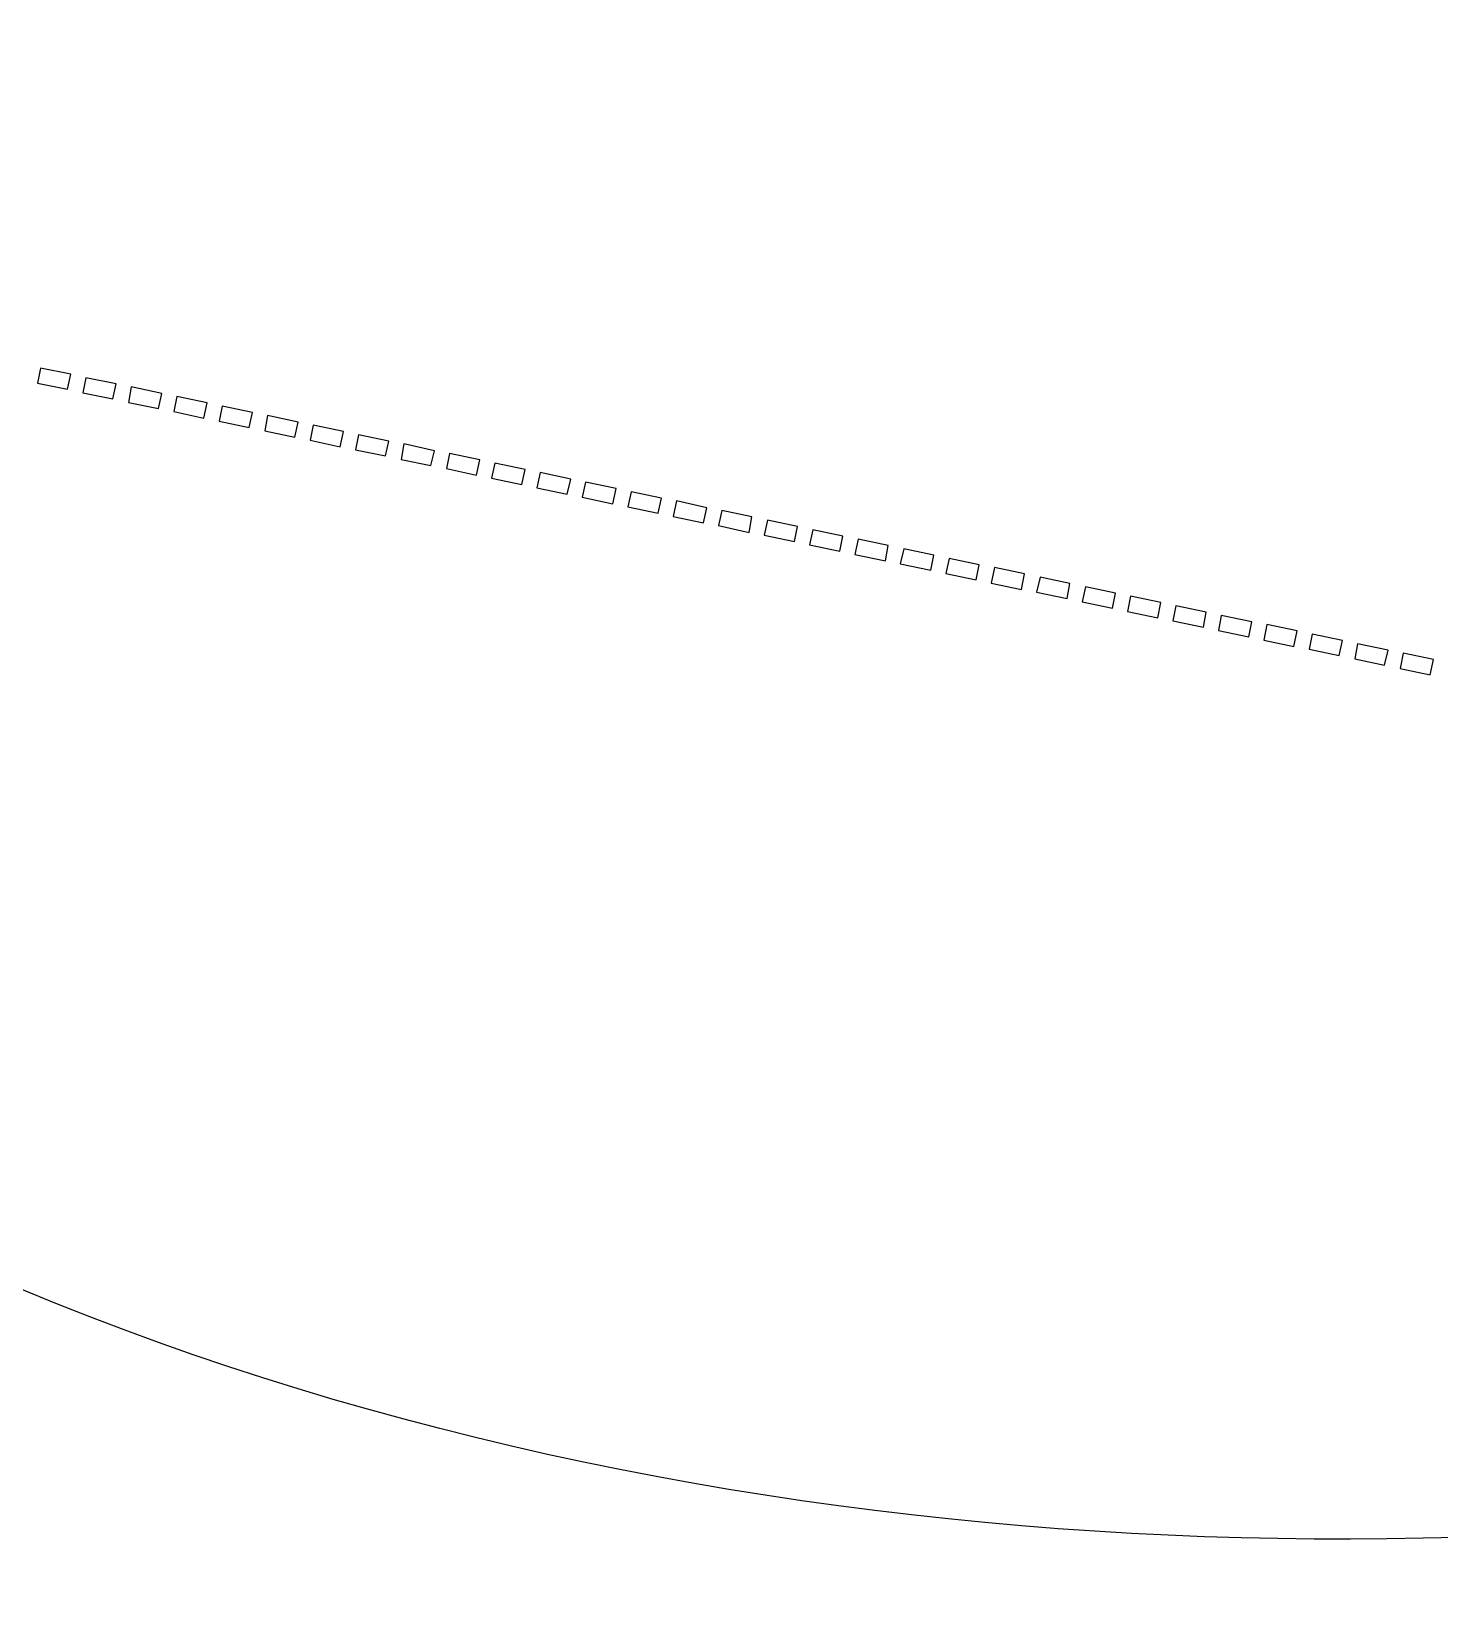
# Model space of a CAD drawing. Header units: centimetres. Extents: x -14.4 to 14.4, y -14.4 to 14.4.
# Drawn here: x 3.674 to 6.812, y -4.042 to -0.532 of the extents above; entities that cross this region are included whole.
import ezdxf
from ezdxf.lldxf.tags import DXFTag

# ---------------------------------------------------------------- set-up
doc = ezdxf.new("R2010")
doc.units = ezdxf.units.CM
doc.header["$MEASUREMENT"] = 0
doc.layers.add('Layer 1', color=7, linetype='Continuous')
tags = doc.linetypes.add('New Line1', pattern=[39354470.199999996, 4372718.9, -34981751.3]).pattern_tags.tags
tags[6:7] = [DXFTag(74, 4), DXFTag(75, 0), DXFTag(340, '0'), DXFTag(46, 1.0), DXFTag(50, 0.0), DXFTag(44, 0.0), DXFTag(45, 0.0)]
tags[4:5] = [DXFTag(74, 4), DXFTag(75, 0), DXFTag(340, '0'), DXFTag(46, 1.0), DXFTag(50, 0.0), DXFTag(44, 0.0), DXFTag(45, 0.0)]
tags = doc.linetypes.add('New Line296', pattern=[39354470.199999996, 4372718.9, -34981751.3]).pattern_tags.tags
tags[6:7] = [DXFTag(74, 4), DXFTag(75, 0), DXFTag(340, '0'), DXFTag(46, 1.0), DXFTag(50, 0.0), DXFTag(44, 0.0), DXFTag(45, 0.0)]
tags[4:5] = [DXFTag(74, 4), DXFTag(75, 0), DXFTag(340, '0'), DXFTag(46, 1.0), DXFTag(50, 0.0), DXFTag(44, 0.0), DXFTag(45, 0.0)]
tags = doc.linetypes.add('New Line298', pattern=[39354470.199999996, 4372718.9, -34981751.3]).pattern_tags.tags
tags[6:7] = [DXFTag(74, 4), DXFTag(75, 0), DXFTag(340, '0'), DXFTag(46, 1.0), DXFTag(50, 0.0), DXFTag(44, 0.0), DXFTag(45, 0.0)]
tags[4:5] = [DXFTag(74, 4), DXFTag(75, 0), DXFTag(340, '0'), DXFTag(46, 1.0), DXFTag(50, 0.0), DXFTag(44, 0.0), DXFTag(45, 0.0)]
tags = doc.linetypes.add('New Line300', pattern=[39354470.199999996, 4372718.9, -34981751.3]).pattern_tags.tags
tags[6:7] = [DXFTag(74, 4), DXFTag(75, 0), DXFTag(340, '0'), DXFTag(46, 1.0), DXFTag(50, 0.0), DXFTag(44, 0.0), DXFTag(45, 0.0)]
tags[4:5] = [DXFTag(74, 4), DXFTag(75, 0), DXFTag(340, '0'), DXFTag(46, 1.0), DXFTag(50, 0.0), DXFTag(44, 0.0), DXFTag(45, 0.0)]
tags = doc.linetypes.add('New Line302', pattern=[39354470.199999996, 4372718.9, -34981751.3]).pattern_tags.tags
tags[6:7] = [DXFTag(74, 4), DXFTag(75, 0), DXFTag(340, '0'), DXFTag(46, 1.0), DXFTag(50, 0.0), DXFTag(44, 0.0), DXFTag(45, 0.0)]
tags[4:5] = [DXFTag(74, 4), DXFTag(75, 0), DXFTag(340, '0'), DXFTag(46, 1.0), DXFTag(50, 0.0), DXFTag(44, 0.0), DXFTag(45, 0.0)]
tags = doc.linetypes.add('New Line304', pattern=[39354470.199999996, 4372718.9, -34981751.3]).pattern_tags.tags
tags[6:7] = [DXFTag(74, 4), DXFTag(75, 0), DXFTag(340, '0'), DXFTag(46, 1.0), DXFTag(50, 0.0), DXFTag(44, 0.0), DXFTag(45, 0.0)]
tags[4:5] = [DXFTag(74, 4), DXFTag(75, 0), DXFTag(340, '0'), DXFTag(46, 1.0), DXFTag(50, 0.0), DXFTag(44, 0.0), DXFTag(45, 0.0)]
tags = doc.linetypes.add('New Line306', pattern=[39354470.199999996, 4372718.9, -34981751.3]).pattern_tags.tags
tags[6:7] = [DXFTag(74, 4), DXFTag(75, 0), DXFTag(340, '0'), DXFTag(46, 1.0), DXFTag(50, 0.0), DXFTag(44, 0.0), DXFTag(45, 0.0)]
tags[4:5] = [DXFTag(74, 4), DXFTag(75, 0), DXFTag(340, '0'), DXFTag(46, 1.0), DXFTag(50, 0.0), DXFTag(44, 0.0), DXFTag(45, 0.0)]
tags = doc.linetypes.add('New Line308', pattern=[39354470.199999996, 4372718.9, -34981751.3]).pattern_tags.tags
tags[6:7] = [DXFTag(74, 4), DXFTag(75, 0), DXFTag(340, '0'), DXFTag(46, 1.0), DXFTag(50, 0.0), DXFTag(44, 0.0), DXFTag(45, 0.0)]
tags[4:5] = [DXFTag(74, 4), DXFTag(75, 0), DXFTag(340, '0'), DXFTag(46, 1.0), DXFTag(50, 0.0), DXFTag(44, 0.0), DXFTag(45, 0.0)]
tags = doc.linetypes.add('New Line310', pattern=[39354470.199999996, 4372718.9, -34981751.3]).pattern_tags.tags
tags[6:7] = [DXFTag(74, 4), DXFTag(75, 0), DXFTag(340, '0'), DXFTag(46, 1.0), DXFTag(50, 0.0), DXFTag(44, 0.0), DXFTag(45, 0.0)]
tags[4:5] = [DXFTag(74, 4), DXFTag(75, 0), DXFTag(340, '0'), DXFTag(46, 1.0), DXFTag(50, 0.0), DXFTag(44, 0.0), DXFTag(45, 0.0)]
tags = doc.linetypes.add('New Line312', pattern=[39354470.199999996, 4372718.9, -34981751.3]).pattern_tags.tags
tags[6:7] = [DXFTag(74, 4), DXFTag(75, 0), DXFTag(340, '0'), DXFTag(46, 1.0), DXFTag(50, 0.0), DXFTag(44, 0.0), DXFTag(45, 0.0)]
tags[4:5] = [DXFTag(74, 4), DXFTag(75, 0), DXFTag(340, '0'), DXFTag(46, 1.0), DXFTag(50, 0.0), DXFTag(44, 0.0), DXFTag(45, 0.0)]
tags = doc.linetypes.add('New Line314', pattern=[39354470.199999996, 4372718.9, -34981751.3]).pattern_tags.tags
tags[6:7] = [DXFTag(74, 4), DXFTag(75, 0), DXFTag(340, '0'), DXFTag(46, 1.0), DXFTag(50, 0.0), DXFTag(44, 0.0), DXFTag(45, 0.0)]
tags[4:5] = [DXFTag(74, 4), DXFTag(75, 0), DXFTag(340, '0'), DXFTag(46, 1.0), DXFTag(50, 0.0), DXFTag(44, 0.0), DXFTag(45, 0.0)]
tags = doc.linetypes.add('New Line316', pattern=[39354470.199999996, 4372718.9, -34981751.3]).pattern_tags.tags
tags[6:7] = [DXFTag(74, 4), DXFTag(75, 0), DXFTag(340, '0'), DXFTag(46, 1.0), DXFTag(50, 0.0), DXFTag(44, 0.0), DXFTag(45, 0.0)]
tags[4:5] = [DXFTag(74, 4), DXFTag(75, 0), DXFTag(340, '0'), DXFTag(46, 1.0), DXFTag(50, 0.0), DXFTag(44, 0.0), DXFTag(45, 0.0)]
tags = doc.linetypes.add('New Line318', pattern=[39354470.199999996, 4372718.9, -34981751.3]).pattern_tags.tags
tags[6:7] = [DXFTag(74, 4), DXFTag(75, 0), DXFTag(340, '0'), DXFTag(46, 1.0), DXFTag(50, 0.0), DXFTag(44, 0.0), DXFTag(45, 0.0)]
tags[4:5] = [DXFTag(74, 4), DXFTag(75, 0), DXFTag(340, '0'), DXFTag(46, 1.0), DXFTag(50, 0.0), DXFTag(44, 0.0), DXFTag(45, 0.0)]
tags = doc.linetypes.add('New Line320', pattern=[39354470.199999996, 4372718.9, -34981751.3]).pattern_tags.tags
tags[6:7] = [DXFTag(74, 4), DXFTag(75, 0), DXFTag(340, '0'), DXFTag(46, 1.0), DXFTag(50, 0.0), DXFTag(44, 0.0), DXFTag(45, 0.0)]
tags[4:5] = [DXFTag(74, 4), DXFTag(75, 0), DXFTag(340, '0'), DXFTag(46, 1.0), DXFTag(50, 0.0), DXFTag(44, 0.0), DXFTag(45, 0.0)]
tags = doc.linetypes.add('New Line322', pattern=[39354470.199999996, 4372718.9, -34981751.3]).pattern_tags.tags
tags[6:7] = [DXFTag(74, 4), DXFTag(75, 0), DXFTag(340, '0'), DXFTag(46, 1.0), DXFTag(50, 0.0), DXFTag(44, 0.0), DXFTag(45, 0.0)]
tags[4:5] = [DXFTag(74, 4), DXFTag(75, 0), DXFTag(340, '0'), DXFTag(46, 1.0), DXFTag(50, 0.0), DXFTag(44, 0.0), DXFTag(45, 0.0)]
tags = doc.linetypes.add('New Line324', pattern=[39354470.199999996, 4372718.9, -34981751.3]).pattern_tags.tags
tags[6:7] = [DXFTag(74, 4), DXFTag(75, 0), DXFTag(340, '0'), DXFTag(46, 1.0), DXFTag(50, 0.0), DXFTag(44, 0.0), DXFTag(45, 0.0)]
tags[4:5] = [DXFTag(74, 4), DXFTag(75, 0), DXFTag(340, '0'), DXFTag(46, 1.0), DXFTag(50, 0.0), DXFTag(44, 0.0), DXFTag(45, 0.0)]
tags = doc.linetypes.add('New Line326', pattern=[39354470.199999996, 4372718.9, -34981751.3]).pattern_tags.tags
tags[6:7] = [DXFTag(74, 4), DXFTag(75, 0), DXFTag(340, '0'), DXFTag(46, 1.0), DXFTag(50, 0.0), DXFTag(44, 0.0), DXFTag(45, 0.0)]
tags[4:5] = [DXFTag(74, 4), DXFTag(75, 0), DXFTag(340, '0'), DXFTag(46, 1.0), DXFTag(50, 0.0), DXFTag(44, 0.0), DXFTag(45, 0.0)]
tags = doc.linetypes.add('New Line328', pattern=[39354470.199999996, 4372718.9, -34981751.3]).pattern_tags.tags
tags[6:7] = [DXFTag(74, 4), DXFTag(75, 0), DXFTag(340, '0'), DXFTag(46, 1.0), DXFTag(50, 0.0), DXFTag(44, 0.0), DXFTag(45, 0.0)]
tags[4:5] = [DXFTag(74, 4), DXFTag(75, 0), DXFTag(340, '0'), DXFTag(46, 1.0), DXFTag(50, 0.0), DXFTag(44, 0.0), DXFTag(45, 0.0)]
tags = doc.linetypes.add('New Line330', pattern=[39354470.199999996, 4372718.9, -34981751.3]).pattern_tags.tags
tags[6:7] = [DXFTag(74, 4), DXFTag(75, 0), DXFTag(340, '0'), DXFTag(46, 1.0), DXFTag(50, 0.0), DXFTag(44, 0.0), DXFTag(45, 0.0)]
tags[4:5] = [DXFTag(74, 4), DXFTag(75, 0), DXFTag(340, '0'), DXFTag(46, 1.0), DXFTag(50, 0.0), DXFTag(44, 0.0), DXFTag(45, 0.0)]
tags = doc.linetypes.add('New Line332', pattern=[39354470.199999996, 4372718.9, -34981751.3]).pattern_tags.tags
tags[6:7] = [DXFTag(74, 4), DXFTag(75, 0), DXFTag(340, '0'), DXFTag(46, 1.0), DXFTag(50, 0.0), DXFTag(44, 0.0), DXFTag(45, 0.0)]
tags[4:5] = [DXFTag(74, 4), DXFTag(75, 0), DXFTag(340, '0'), DXFTag(46, 1.0), DXFTag(50, 0.0), DXFTag(44, 0.0), DXFTag(45, 0.0)]
tags = doc.linetypes.add('New Line334', pattern=[39354470.199999996, 4372718.9, -34981751.3]).pattern_tags.tags
tags[6:7] = [DXFTag(74, 4), DXFTag(75, 0), DXFTag(340, '0'), DXFTag(46, 1.0), DXFTag(50, 0.0), DXFTag(44, 0.0), DXFTag(45, 0.0)]
tags[4:5] = [DXFTag(74, 4), DXFTag(75, 0), DXFTag(340, '0'), DXFTag(46, 1.0), DXFTag(50, 0.0), DXFTag(44, 0.0), DXFTag(45, 0.0)]
tags = doc.linetypes.add('New Line336', pattern=[39354470.199999996, 4372718.9, -34981751.3]).pattern_tags.tags
tags[6:7] = [DXFTag(74, 4), DXFTag(75, 0), DXFTag(340, '0'), DXFTag(46, 1.0), DXFTag(50, 0.0), DXFTag(44, 0.0), DXFTag(45, 0.0)]
tags[4:5] = [DXFTag(74, 4), DXFTag(75, 0), DXFTag(340, '0'), DXFTag(46, 1.0), DXFTag(50, 0.0), DXFTag(44, 0.0), DXFTag(45, 0.0)]
tags = doc.linetypes.add('New Line338', pattern=[39354470.199999996, 4372718.9, -34981751.3]).pattern_tags.tags
tags[6:7] = [DXFTag(74, 4), DXFTag(75, 0), DXFTag(340, '0'), DXFTag(46, 1.0), DXFTag(50, 0.0), DXFTag(44, 0.0), DXFTag(45, 0.0)]
tags[4:5] = [DXFTag(74, 4), DXFTag(75, 0), DXFTag(340, '0'), DXFTag(46, 1.0), DXFTag(50, 0.0), DXFTag(44, 0.0), DXFTag(45, 0.0)]
tags = doc.linetypes.add('New Line340', pattern=[39354470.199999996, 4372718.9, -34981751.3]).pattern_tags.tags
tags[6:7] = [DXFTag(74, 4), DXFTag(75, 0), DXFTag(340, '0'), DXFTag(46, 1.0), DXFTag(50, 0.0), DXFTag(44, 0.0), DXFTag(45, 0.0)]
tags[4:5] = [DXFTag(74, 4), DXFTag(75, 0), DXFTag(340, '0'), DXFTag(46, 1.0), DXFTag(50, 0.0), DXFTag(44, 0.0), DXFTag(45, 0.0)]
tags = doc.linetypes.add('New Line342', pattern=[39354470.199999996, 4372718.9, -34981751.3]).pattern_tags.tags
tags[6:7] = [DXFTag(74, 4), DXFTag(75, 0), DXFTag(340, '0'), DXFTag(46, 1.0), DXFTag(50, 0.0), DXFTag(44, 0.0), DXFTag(45, 0.0)]
tags[4:5] = [DXFTag(74, 4), DXFTag(75, 0), DXFTag(340, '0'), DXFTag(46, 1.0), DXFTag(50, 0.0), DXFTag(44, 0.0), DXFTag(45, 0.0)]
tags = doc.linetypes.add('New Line344', pattern=[39354470.199999996, 4372718.9, -34981751.3]).pattern_tags.tags
tags[6:7] = [DXFTag(74, 4), DXFTag(75, 0), DXFTag(340, '0'), DXFTag(46, 1.0), DXFTag(50, 0.0), DXFTag(44, 0.0), DXFTag(45, 0.0)]
tags[4:5] = [DXFTag(74, 4), DXFTag(75, 0), DXFTag(340, '0'), DXFTag(46, 1.0), DXFTag(50, 0.0), DXFTag(44, 0.0), DXFTag(45, 0.0)]
tags = doc.linetypes.add('New Line346', pattern=[39354470.199999996, 4372718.9, -34981751.3]).pattern_tags.tags
tags[6:7] = [DXFTag(74, 4), DXFTag(75, 0), DXFTag(340, '0'), DXFTag(46, 1.0), DXFTag(50, 0.0), DXFTag(44, 0.0), DXFTag(45, 0.0)]
tags[4:5] = [DXFTag(74, 4), DXFTag(75, 0), DXFTag(340, '0'), DXFTag(46, 1.0), DXFTag(50, 0.0), DXFTag(44, 0.0), DXFTag(45, 0.0)]
tags = doc.linetypes.add('New Line348', pattern=[39354470.199999996, 4372718.9, -34981751.3]).pattern_tags.tags
tags[6:7] = [DXFTag(74, 4), DXFTag(75, 0), DXFTag(340, '0'), DXFTag(46, 1.0), DXFTag(50, 0.0), DXFTag(44, 0.0), DXFTag(45, 0.0)]
tags[4:5] = [DXFTag(74, 4), DXFTag(75, 0), DXFTag(340, '0'), DXFTag(46, 1.0), DXFTag(50, 0.0), DXFTag(44, 0.0), DXFTag(45, 0.0)]
tags = doc.linetypes.add('New Line350', pattern=[39354470.199999996, 4372718.9, -34981751.3]).pattern_tags.tags
tags[6:7] = [DXFTag(74, 4), DXFTag(75, 0), DXFTag(340, '0'), DXFTag(46, 1.0), DXFTag(50, 0.0), DXFTag(44, 0.0), DXFTag(45, 0.0)]
tags[4:5] = [DXFTag(74, 4), DXFTag(75, 0), DXFTag(340, '0'), DXFTag(46, 1.0), DXFTag(50, 0.0), DXFTag(44, 0.0), DXFTag(45, 0.0)]
tags = doc.linetypes.add('New Line352', pattern=[39354470.199999996, 4372718.9, -34981751.3]).pattern_tags.tags
tags[6:7] = [DXFTag(74, 4), DXFTag(75, 0), DXFTag(340, '0'), DXFTag(46, 1.0), DXFTag(50, 0.0), DXFTag(44, 0.0), DXFTag(45, 0.0)]
tags[4:5] = [DXFTag(74, 4), DXFTag(75, 0), DXFTag(340, '0'), DXFTag(46, 1.0), DXFTag(50, 0.0), DXFTag(44, 0.0), DXFTag(45, 0.0)]
tags = doc.linetypes.add('New Line354', pattern=[39354470.199999996, 4372718.9, -34981751.3]).pattern_tags.tags
tags[6:7] = [DXFTag(74, 4), DXFTag(75, 0), DXFTag(340, '0'), DXFTag(46, 1.0), DXFTag(50, 0.0), DXFTag(44, 0.0), DXFTag(45, 0.0)]
tags[4:5] = [DXFTag(74, 4), DXFTag(75, 0), DXFTag(340, '0'), DXFTag(46, 1.0), DXFTag(50, 0.0), DXFTag(44, 0.0), DXFTag(45, 0.0)]
tags = doc.linetypes.add('New Line356', pattern=[39354470.199999996, 4372718.9, -34981751.3]).pattern_tags.tags
tags[6:7] = [DXFTag(74, 4), DXFTag(75, 0), DXFTag(340, '0'), DXFTag(46, 1.0), DXFTag(50, 0.0), DXFTag(44, 0.0), DXFTag(45, 0.0)]
tags[4:5] = [DXFTag(74, 4), DXFTag(75, 0), DXFTag(340, '0'), DXFTag(46, 1.0), DXFTag(50, 0.0), DXFTag(44, 0.0), DXFTag(45, 0.0)]

msp = doc.modelspace()

# ---------------------------------------------------------------- linework, layer by layer
at = {"layer": 'Layer 1', "color": 16, "linetype": 'New Line1', "lineweight": 25}
msp.add_open_spline([(0.12846, 13.36284), (-0.33776, 13.36284), (-0.71601, 12.92147), (-0.71601, 11.89579), (-0.71601, 11.89579), (-0.82514, 12.47589), (-1.08516, 12.88459), (-1.38813, 12.88459), (-1.38813, 12.88459), (-1.78939, 12.88459), (-2.58808, 12.45567), (-2.11519, 11.28505), (-2.11519, 11.28505), (-3.63478, 9.46595), (-4.28084, 4.82834), (-2.11412, 2.37828), (-2.11412, 2.37828), (-4.57524, 4.49917), (-9.16838, 3.85118), (-10.97673, 2.34058), (-10.97673, 2.34058), (-12.14735, 2.81347), (-12.57626, 2.01478), (-12.57626, 1.61352), (-12.57626, 1.61352), (-12.57626, 1.31055), (-12.16756, 1.05052), (-11.58746, 0.94139), (-11.58746, 0.94139), (-12.61315, 0.94139), (-13.05451, 0.56315), (-13.05451, 0.09693), (-13.05451, 0.09693), (-13.05451, -0.33846), (-12.71917, -0.6966), (-11.7878, -0.74216), (-11.7878, -0.74216), (-12.22709, -0.87177), (-12.5181, -1.09727), (-12.5181, -1.35289), (-12.5181, -1.35289), (-12.5181, -1.75415), (-12.33591, -2.69676), (-10.91856, -2.07995), (-10.91856, -2.07995), (-9.66314, -3.79138), (-5.02522, -4.40025), (-2.37909, -2.35246), (-2.37909, -2.35246), (-4.52343, -4.80799), (-3.87706, -9.42383), (-2.36186, -11.23769), (-2.36186, -11.23769), (-2.83475, -12.40831), (-2.03606, -12.83723), (-1.6348, -12.83723), (-1.6348, -12.83723), (-1.33182, -12.83723), (-1.0718, -12.42853), (-0.96267, -11.84843), (-0.96267, -11.84843), (-0.96267, -12.87411), (-0.58442, -13.31547), (-0.1182, -13.31547), (-0.1182, -13.31547), (0.31719, -13.31547), (0.67533, -12.98013), (0.72088, -12.04877), (0.72088, -12.04877), (0.8505, -12.48806), (1.07599, -12.77906), (1.33162, -12.77906), (1.33162, -12.77906), (1.73288, -12.77906), (2.67549, -12.59687), (2.05868, -11.17953), (2.05868, -11.17953), (3.82119, -9.88663), (4.4142, -5.00618), (2.14054, -2.40847), (2.14054, -2.40847), (4.73811, -4.6827), (9.61968, -4.08925), (10.91267, -2.32661), (10.91267, -2.32661), (12.33002, -2.94343), (12.5122, -2.00081), (12.51221, -1.59955), (12.51221, -1.59955), (12.51221, -1.34393), (12.2212, -1.11843), (11.78191, -0.98882), (11.78191, -0.98882), (12.71327, -0.94326), (13.04862, -0.58512), (13.04862, -0.14974), (13.04862, -0.14974), (13.04862, 0.31648), (12.60725, 0.69473), (11.58157, 0.69473), (11.58157, 0.69473), (12.16167, 0.80386), (12.57037, 1.06388), (12.57037, 1.36686), (12.57037, 1.36686), (12.57037, 1.76812), (12.14146, 2.56681), (10.97083, 2.09392), (10.97083, 2.09392), (9.1482, 3.61646), (4.49635, 4.26289), (2.05006, 2.081), (2.05006, 2.081), (2.04519, 2.08513), (2.03987, 2.08874), (2.03498, 2.09284), (2.03498, 2.09284), (4.71719, 4.569), (4.15384, 9.87092), (2.30534, 11.22689), (2.30534, 11.22689), (2.92215, 12.64423), (1.97954, 12.82642), (1.57828, 12.82643), (1.57828, 12.82643), (1.32266, 12.82643), (1.09716, 12.53542), (0.96755, 12.09613), (0.96755, 12.09613), (0.92199, 13.02749), (0.56385, 13.36284), (0.12846, 13.36284)], degree=3, knots=[0, 0, 0, 0, 0.0294118, 0.0294118, 0.0294118, 0.0294118, 0.0588235, 0.0588235, 0.0588235, 0.0588235, 0.0882353, 0.0882353, 0.0882353, 0.0882353, 0.1176471, 0.1176471, 0.1176471, 0.1176471, 0.1470588, 0.1470588, 0.1470588, 0.1470588, 0.1764706, 0.1764706, 0.1764706, 0.1764706, 0.2058824, 0.2058824, 0.2058824, 0.2058824, 0.2352941, 0.2352941, 0.2352941, 0.2352941, 0.2647059, 0.2647059, 0.2647059, 0.2647059, 0.2941176, 0.2941176, 0.2941176, 0.2941176, 0.3235294, 0.3235294, 0.3235294, 0.3235294, 0.3529412, 0.3529412, 0.3529412, 0.3529412, 0.3823529, 0.3823529, 0.3823529, 0.3823529, 0.4117647, 0.4117647, 0.4117647, 0.4117647, 0.4411765, 0.4411765, 0.4411765, 0.4411765, 0.4705882, 0.4705882, 0.4705882, 0.4705882, 0.5, 0.5, 0.5, 0.5, 0.5294118, 0.5294118, 0.5294118, 0.5294118, 0.5588235, 0.5588235, 0.5588235, 0.5588235, 0.5882353, 0.5882353, 0.5882353, 0.5882353, 0.6176471, 0.6176471, 0.6176471, 0.6176471, 0.6470588, 0.6470588, 0.6470588, 0.6470588, 0.6764706, 0.6764706, 0.6764706, 0.6764706, 0.7058824, 0.7058824, 0.7058824, 0.7058824, 0.7352941, 0.7352941, 0.7352941, 0.7352941, 0.7647059, 0.7647059, 0.7647059, 0.7647059, 0.7941176, 0.7941176, 0.7941176, 0.7941176, 0.8235294, 0.8235294, 0.8235294, 0.8235294, 0.8529412, 0.8529412, 0.8529412, 0.8529412, 0.8823529, 0.8823529, 0.8823529, 0.8823529, 0.9117647, 0.9117647, 0.9117647, 0.9117647, 0.9411765, 0.9411765, 0.9411765, 0.9411765, 1, 1, 1, 1], dxfattribs=at)
at = {"layer": 'Layer 1', "color": 16, "linetype": 'New Line296', "lineweight": 25}
msp.add_open_spline([(3.69376, -1.2818), (3.69376, -1.2818), (3.76162, -1.2958), (3.76162, -1.2958), (3.76162, -1.2958), (3.76162, -1.2958), (3.75408, -1.32919), (3.75408, -1.32919), (3.75408, -1.32919), (3.75408, -1.32919), (3.68729, -1.31519), (3.68729, -1.31519), (3.68729, -1.31519), (3.68729, -1.31519), (3.69376, -1.2818), (3.69376, -1.2818)], degree=3, knots=[0, 0, 0, 0, 0.2, 0.2, 0.2, 0.2, 0.4, 0.4, 0.4, 0.4, 0.6, 0.6, 0.6, 0.6, 1, 1, 1, 1], dxfattribs=at)
at = {"layer": 'Layer 1', "color": 16, "linetype": 'New Line298', "lineweight": 25}
msp.add_open_spline([(3.79501, -1.30334), (3.79501, -1.30334), (3.86287, -1.31734), (3.86287, -1.31734), (3.86287, -1.31734), (3.86287, -1.31734), (3.85533, -1.35073), (3.85533, -1.35073), (3.85533, -1.35073), (3.85533, -1.35073), (3.78854, -1.33673), (3.78854, -1.33673), (3.78854, -1.33673), (3.78854, -1.33673), (3.79501, -1.30334), (3.79501, -1.30334)], degree=3, knots=[0, 0, 0, 0, 0.2, 0.2, 0.2, 0.2, 0.4, 0.4, 0.4, 0.4, 0.6, 0.6, 0.6, 0.6, 1, 1, 1, 1], dxfattribs=at)
at = {"layer": 'Layer 1', "color": 16, "linetype": 'New Line300', "lineweight": 25}
msp.add_open_spline([(3.89626, -1.32381), (3.89626, -1.32381), (3.96412, -1.33889), (3.96412, -1.33889), (3.96412, -1.33889), (3.96412, -1.33889), (3.95658, -1.37228), (3.95658, -1.37228), (3.95658, -1.37228), (3.95658, -1.37228), (3.88979, -1.35827), (3.88979, -1.35827), (3.88979, -1.35827), (3.88979, -1.35827), (3.89626, -1.32381), (3.89626, -1.32381)], degree=3, knots=[0, 0, 0, 0, 0.2, 0.2, 0.2, 0.2, 0.4, 0.4, 0.4, 0.4, 0.6, 0.6, 0.6, 0.6, 1, 1, 1, 1], dxfattribs=at)
at = {"layer": 'Layer 1', "color": 16, "linetype": 'New Line302', "lineweight": 25}
msp.add_open_spline([(3.99751, -1.34535), (3.99751, -1.34535), (4.06537, -1.35935), (4.06537, -1.35935), (4.06537, -1.35935), (4.06537, -1.35935), (4.05783, -1.39382), (4.05783, -1.39382), (4.05783, -1.39382), (4.05783, -1.39382), (3.99104, -1.37874), (3.99104, -1.37874), (3.99104, -1.37874), (3.99104, -1.37874), (3.99751, -1.34535), (3.99751, -1.34535)], degree=3, knots=[0, 0, 0, 0, 0.2, 0.2, 0.2, 0.2, 0.4, 0.4, 0.4, 0.4, 0.6, 0.6, 0.6, 0.6, 1, 1, 1, 1], dxfattribs=at)
at = {"layer": 'Layer 1', "color": 16, "linetype": 'New Line304', "lineweight": 25}
msp.add_open_spline([(4.09876, -1.36689), (4.09876, -1.36689), (4.16662, -1.38089), (4.16662, -1.38089), (4.16662, -1.38089), (4.16662, -1.38089), (4.15908, -1.41429), (4.15908, -1.41429), (4.15908, -1.41429), (4.15908, -1.41429), (4.09229, -1.40028), (4.09229, -1.40028), (4.09229, -1.40028), (4.09229, -1.40028), (4.09876, -1.36689), (4.09876, -1.36689)], degree=3, knots=[0, 0, 0, 0, 0.2, 0.2, 0.2, 0.2, 0.4, 0.4, 0.4, 0.4, 0.6, 0.6, 0.6, 0.6, 1, 1, 1, 1], dxfattribs=at)
at = {"layer": 'Layer 1', "color": 16, "linetype": 'New Line306', "lineweight": 25}
msp.add_open_spline([(4.20001, -1.38736), (4.20001, -1.38736), (4.26787, -1.40244), (4.26787, -1.40244), (4.26787, -1.40244), (4.26787, -1.40244), (4.26033, -1.43583), (4.26033, -1.43583), (4.26033, -1.43583), (4.26033, -1.43583), (4.19354, -1.42183), (4.19354, -1.42183), (4.19354, -1.42183), (4.19354, -1.42183), (4.20001, -1.38736), (4.20001, -1.38736)], degree=3, knots=[0, 0, 0, 0, 0.2, 0.2, 0.2, 0.2, 0.4, 0.4, 0.4, 0.4, 0.6, 0.6, 0.6, 0.6, 1, 1, 1, 1], dxfattribs=at)
at = {"layer": 'Layer 1', "color": 16, "linetype": 'New Line308', "lineweight": 25}
msp.add_open_spline([(4.30126, -1.4089), (4.30126, -1.4089), (4.36912, -1.4229), (4.36912, -1.4229), (4.36912, -1.4229), (4.36912, -1.4229), (4.36158, -1.45737), (4.36158, -1.45737), (4.36158, -1.45737), (4.36158, -1.45737), (4.29479, -1.44229), (4.29479, -1.44229), (4.29479, -1.44229), (4.29479, -1.44229), (4.30126, -1.4089), (4.30126, -1.4089)], degree=3, knots=[0, 0, 0, 0, 0.2, 0.2, 0.2, 0.2, 0.4, 0.4, 0.4, 0.4, 0.6, 0.6, 0.6, 0.6, 1, 1, 1, 1], dxfattribs=at)
at = {"layer": 'Layer 1', "color": 16, "linetype": 'New Line310', "lineweight": 25}
msp.add_open_spline([(4.40251, -1.43044), (4.40251, -1.43044), (4.47037, -1.44444), (4.47037, -1.44444), (4.47037, -1.44444), (4.47037, -1.44444), (4.46283, -1.47784), (4.46283, -1.47784), (4.46283, -1.47784), (4.46283, -1.47784), (4.39604, -1.46383), (4.39604, -1.46383), (4.39604, -1.46383), (4.39604, -1.46383), (4.40251, -1.43044), (4.40251, -1.43044)], degree=3, knots=[0, 0, 0, 0, 0.2, 0.2, 0.2, 0.2, 0.4, 0.4, 0.4, 0.4, 0.6, 0.6, 0.6, 0.6, 1, 1, 1, 1], dxfattribs=at)
at = {"layer": 'Layer 1', "color": 16, "linetype": 'New Line312', "lineweight": 25}
msp.add_open_spline([(4.50376, -1.45091), (4.50376, -1.45091), (4.57162, -1.46599), (4.57162, -1.46599), (4.57162, -1.46599), (4.57162, -1.46599), (4.56408, -1.49938), (4.56408, -1.49938), (4.56408, -1.49938), (4.56408, -1.49938), (4.49729, -1.48538), (4.49729, -1.48538), (4.49729, -1.48538), (4.49729, -1.48538), (4.50376, -1.45091), (4.50376, -1.45091)], degree=3, knots=[0, 0, 0, 0, 0.2, 0.2, 0.2, 0.2, 0.4, 0.4, 0.4, 0.4, 0.6, 0.6, 0.6, 0.6, 1, 1, 1, 1], dxfattribs=at)
at = {"layer": 'Layer 1', "color": 16, "linetype": 'New Line314', "lineweight": 25}
msp.add_open_spline([(4.60501, -1.47245), (4.60501, -1.47245), (4.67287, -1.48645), (4.67287, -1.48645), (4.67287, -1.48645), (4.67287, -1.48645), (4.66533, -1.52092), (4.66533, -1.52092), (4.66533, -1.52092), (4.66533, -1.52092), (4.59854, -1.50584), (4.59854, -1.50584), (4.59854, -1.50584), (4.59854, -1.50584), (4.60501, -1.47245), (4.60501, -1.47245)], degree=3, knots=[0, 0, 0, 0, 0.2, 0.2, 0.2, 0.2, 0.4, 0.4, 0.4, 0.4, 0.6, 0.6, 0.6, 0.6, 1, 1, 1, 1], dxfattribs=at)
at = {"layer": 'Layer 1', "color": 16, "linetype": 'New Line316', "lineweight": 25}
msp.add_open_spline([(4.70626, -1.49399), (4.70626, -1.49399), (4.77412, -1.508), (4.77412, -1.508), (4.77412, -1.508), (4.77412, -1.508), (4.76658, -1.54139), (4.76658, -1.54139), (4.76658, -1.54139), (4.76658, -1.54139), (4.69872, -1.52738), (4.69872, -1.52738), (4.69872, -1.52738), (4.69872, -1.52738), (4.70626, -1.49399), (4.70626, -1.49399)], degree=3, knots=[0, 0, 0, 0, 0.2, 0.2, 0.2, 0.2, 0.4, 0.4, 0.4, 0.4, 0.6, 0.6, 0.6, 0.6, 1, 1, 1, 1], dxfattribs=at)
at = {"layer": 'Layer 1', "color": 16, "linetype": 'New Line318', "lineweight": 25}
msp.add_open_spline([(4.80751, -1.51446), (4.80751, -1.51446), (4.87537, -1.52954), (4.87537, -1.52954), (4.87537, -1.52954), (4.87537, -1.52954), (4.86783, -1.56293), (4.86783, -1.56293), (4.86783, -1.56293), (4.86783, -1.56293), (4.79997, -1.54893), (4.79997, -1.54893), (4.79997, -1.54893), (4.79997, -1.54893), (4.80751, -1.51446), (4.80751, -1.51446)], degree=3, knots=[0, 0, 0, 0, 0.2, 0.2, 0.2, 0.2, 0.4, 0.4, 0.4, 0.4, 0.6, 0.6, 0.6, 0.6, 1, 1, 1, 1], dxfattribs=at)
at = {"layer": 'Layer 1', "color": 16, "linetype": 'New Line320', "lineweight": 25}
msp.add_open_spline([(4.90876, -1.536), (4.90876, -1.536), (4.97662, -1.55), (4.97662, -1.55), (4.97662, -1.55), (4.97662, -1.55), (4.96908, -1.58447), (4.96908, -1.58447), (4.96908, -1.58447), (4.96908, -1.58447), (4.90122, -1.56939), (4.90122, -1.56939), (4.90122, -1.56939), (4.90122, -1.56939), (4.90876, -1.536), (4.90876, -1.536)], degree=3, knots=[0, 0, 0, 0, 0.2, 0.2, 0.2, 0.2, 0.4, 0.4, 0.4, 0.4, 0.6, 0.6, 0.6, 0.6, 1, 1, 1, 1], dxfattribs=at)
at = {"layer": 'Layer 1', "color": 16, "linetype": 'New Line322', "lineweight": 25}
msp.add_open_spline([(5.01001, -1.55754), (5.01001, -1.55754), (5.07787, -1.57155), (5.07787, -1.57155), (5.07787, -1.57155), (5.07787, -1.57155), (5.07033, -1.60494), (5.07033, -1.60494), (5.07033, -1.60494), (5.07033, -1.60494), (5.00247, -1.59093), (5.00247, -1.59093), (5.00247, -1.59093), (5.00247, -1.59093), (5.01001, -1.55754), (5.01001, -1.55754)], degree=3, knots=[0, 0, 0, 0, 0.2, 0.2, 0.2, 0.2, 0.4, 0.4, 0.4, 0.4, 0.6, 0.6, 0.6, 0.6, 1, 1, 1, 1], dxfattribs=at)
at = {"layer": 'Layer 1', "color": 16, "linetype": 'New Line324', "lineweight": 25}
msp.add_open_spline([(5.11126, -1.57801), (5.11126, -1.57801), (5.17912, -1.59309), (5.17912, -1.59309), (5.17912, -1.59309), (5.17912, -1.59309), (5.17158, -1.62648), (5.17158, -1.62648), (5.17158, -1.62648), (5.17158, -1.62648), (5.10372, -1.61248), (5.10372, -1.61248), (5.10372, -1.61248), (5.10372, -1.61248), (5.11126, -1.57801), (5.11126, -1.57801)], degree=3, knots=[0, 0, 0, 0, 0.2, 0.2, 0.2, 0.2, 0.4, 0.4, 0.4, 0.4, 0.6, 0.6, 0.6, 0.6, 1, 1, 1, 1], dxfattribs=at)
at = {"layer": 'Layer 1', "color": 16, "linetype": 'New Line326', "lineweight": 25}
msp.add_open_spline([(5.21251, -1.59955), (5.21251, -1.59955), (5.27929, -1.61355), (5.27929, -1.61355), (5.27929, -1.61355), (5.27929, -1.61355), (5.27283, -1.64802), (5.27283, -1.64802), (5.27283, -1.64802), (5.27283, -1.64802), (5.20497, -1.63294), (5.20497, -1.63294), (5.20497, -1.63294), (5.20497, -1.63294), (5.21251, -1.59955), (5.21251, -1.59955)], degree=3, knots=[0, 0, 0, 0, 0.2, 0.2, 0.2, 0.2, 0.4, 0.4, 0.4, 0.4, 0.6, 0.6, 0.6, 0.6, 1, 1, 1, 1], dxfattribs=at)
at = {"layer": 'Layer 1', "color": 16, "linetype": 'New Line328', "lineweight": 25}
msp.add_open_spline([(5.31376, -1.62109), (5.31376, -1.62109), (5.38054, -1.6351), (5.38054, -1.6351), (5.38054, -1.6351), (5.38054, -1.6351), (5.37408, -1.66849), (5.37408, -1.66849), (5.37408, -1.66849), (5.37408, -1.66849), (5.30622, -1.65448), (5.30622, -1.65448), (5.30622, -1.65448), (5.30622, -1.65448), (5.31376, -1.62109), (5.31376, -1.62109)], degree=3, knots=[0, 0, 0, 0, 0.2, 0.2, 0.2, 0.2, 0.4, 0.4, 0.4, 0.4, 0.6, 0.6, 0.6, 0.6, 1, 1, 1, 1], dxfattribs=at)
at = {"layer": 'Layer 1', "color": 16, "linetype": 'New Line330', "lineweight": 25}
msp.add_open_spline([(5.41501, -1.64264), (5.41501, -1.64264), (5.48179, -1.65664), (5.48179, -1.65664), (5.48179, -1.65664), (5.48179, -1.65664), (5.47533, -1.69003), (5.47533, -1.69003), (5.47533, -1.69003), (5.47533, -1.69003), (5.40747, -1.67603), (5.40747, -1.67603), (5.40747, -1.67603), (5.40747, -1.67603), (5.41501, -1.64264), (5.41501, -1.64264)], degree=3, knots=[0, 0, 0, 0, 0.2, 0.2, 0.2, 0.2, 0.4, 0.4, 0.4, 0.4, 0.6, 0.6, 0.6, 0.6, 1, 1, 1, 1], dxfattribs=at)
at = {"layer": 'Layer 1', "color": 16, "linetype": 'New Line332', "lineweight": 25}
msp.add_open_spline([(5.51626, -1.6631), (5.51626, -1.6631), (5.58304, -1.6771), (5.58304, -1.6771), (5.58304, -1.6771), (5.58304, -1.6771), (5.57658, -1.71157), (5.57658, -1.71157), (5.57658, -1.71157), (5.57658, -1.71157), (5.50872, -1.69757), (5.50872, -1.69757), (5.50872, -1.69757), (5.50872, -1.69757), (5.51626, -1.6631), (5.51626, -1.6631)], degree=3, knots=[0, 0, 0, 0, 0.2, 0.2, 0.2, 0.2, 0.4, 0.4, 0.4, 0.4, 0.6, 0.6, 0.6, 0.6, 1, 1, 1, 1], dxfattribs=at)
at = {"layer": 'Layer 1', "color": 16, "linetype": 'New Line334', "lineweight": 25}
msp.add_open_spline([(5.61751, -1.68464), (5.61751, -1.68464), (5.68429, -1.69865), (5.68429, -1.69865), (5.68429, -1.69865), (5.68429, -1.69865), (5.67783, -1.73204), (5.67783, -1.73204), (5.67783, -1.73204), (5.67783, -1.73204), (5.60997, -1.71804), (5.60997, -1.71804), (5.60997, -1.71804), (5.60997, -1.71804), (5.61751, -1.68464), (5.61751, -1.68464)], degree=3, knots=[0, 0, 0, 0, 0.2, 0.2, 0.2, 0.2, 0.4, 0.4, 0.4, 0.4, 0.6, 0.6, 0.6, 0.6, 1, 1, 1, 1], dxfattribs=at)
at = {"layer": 'Layer 1', "color": 16, "linetype": 'New Line336', "lineweight": 25}
msp.add_open_spline([(5.71876, -1.70619), (5.71876, -1.70619), (5.78554, -1.72019), (5.78554, -1.72019), (5.78554, -1.72019), (5.78554, -1.72019), (5.77908, -1.75358), (5.77908, -1.75358), (5.77908, -1.75358), (5.77908, -1.75358), (5.71122, -1.73958), (5.71122, -1.73958), (5.71122, -1.73958), (5.71122, -1.73958), (5.71876, -1.70619), (5.71876, -1.70619)], degree=3, knots=[0, 0, 0, 0, 0.2, 0.2, 0.2, 0.2, 0.4, 0.4, 0.4, 0.4, 0.6, 0.6, 0.6, 0.6, 1, 1, 1, 1], dxfattribs=at)
at = {"layer": 'Layer 1', "color": 16, "linetype": 'New Line338', "lineweight": 25}
msp.add_open_spline([(5.82001, -1.72665), (5.82001, -1.72665), (5.88679, -1.74065), (5.88679, -1.74065), (5.88679, -1.74065), (5.88679, -1.74065), (5.88033, -1.77512), (5.88033, -1.77512), (5.88033, -1.77512), (5.88033, -1.77512), (5.81247, -1.76112), (5.81247, -1.76112), (5.81247, -1.76112), (5.81247, -1.76112), (5.82001, -1.72665), (5.82001, -1.72665)], degree=3, knots=[0, 0, 0, 0, 0.2, 0.2, 0.2, 0.2, 0.4, 0.4, 0.4, 0.4, 0.6, 0.6, 0.6, 0.6, 1, 1, 1, 1], dxfattribs=at)
at = {"layer": 'Layer 1', "color": 16, "linetype": 'New Line340', "lineweight": 25}
msp.add_open_spline([(5.92126, -1.74819), (5.92126, -1.74819), (5.98804, -1.7622), (5.98804, -1.7622), (5.98804, -1.7622), (5.98804, -1.7622), (5.98158, -1.79559), (5.98158, -1.79559), (5.98158, -1.79559), (5.98158, -1.79559), (5.91372, -1.78159), (5.91372, -1.78159), (5.91372, -1.78159), (5.91372, -1.78159), (5.92126, -1.74819), (5.92126, -1.74819)], degree=3, knots=[0, 0, 0, 0, 0.2, 0.2, 0.2, 0.2, 0.4, 0.4, 0.4, 0.4, 0.6, 0.6, 0.6, 0.6, 1, 1, 1, 1], dxfattribs=at)
at = {"layer": 'Layer 1', "color": 16, "linetype": 'New Line342', "lineweight": 25}
msp.add_open_spline([(6.02251, -1.76974), (6.02251, -1.76974), (6.08929, -1.78374), (6.08929, -1.78374), (6.08929, -1.78374), (6.08929, -1.78374), (6.08283, -1.81713), (6.08283, -1.81713), (6.08283, -1.81713), (6.08283, -1.81713), (6.01497, -1.80313), (6.01497, -1.80313), (6.01497, -1.80313), (6.01497, -1.80313), (6.02251, -1.76974), (6.02251, -1.76974)], degree=3, knots=[0, 0, 0, 0, 0.2, 0.2, 0.2, 0.2, 0.4, 0.4, 0.4, 0.4, 0.6, 0.6, 0.6, 0.6, 1, 1, 1, 1], dxfattribs=at)
at = {"layer": 'Layer 1', "color": 16, "linetype": 'New Line344', "lineweight": 25}
msp.add_open_spline([(6.12268, -1.7902), (6.12268, -1.7902), (6.19054, -1.80421), (6.19054, -1.80421), (6.19054, -1.80421), (6.19054, -1.80421), (6.18408, -1.83867), (6.18408, -1.83867), (6.18408, -1.83867), (6.18408, -1.83867), (6.11622, -1.82467), (6.11622, -1.82467), (6.11622, -1.82467), (6.11622, -1.82467), (6.12268, -1.7902), (6.12268, -1.7902)], degree=3, knots=[0, 0, 0, 0, 0.2, 0.2, 0.2, 0.2, 0.4, 0.4, 0.4, 0.4, 0.6, 0.6, 0.6, 0.6, 1, 1, 1, 1], dxfattribs=at)
at = {"layer": 'Layer 1', "color": 16, "linetype": 'New Line346', "lineweight": 25}
msp.add_open_spline([(6.22393, -1.81175), (6.22393, -1.81175), (6.29179, -1.82575), (6.29179, -1.82575), (6.29179, -1.82575), (6.29179, -1.82575), (6.28533, -1.85914), (6.28533, -1.85914), (6.28533, -1.85914), (6.28533, -1.85914), (6.21747, -1.84514), (6.21747, -1.84514), (6.21747, -1.84514), (6.21747, -1.84514), (6.22393, -1.81175), (6.22393, -1.81175)], degree=3, knots=[0, 0, 0, 0, 0.2, 0.2, 0.2, 0.2, 0.4, 0.4, 0.4, 0.4, 0.6, 0.6, 0.6, 0.6, 1, 1, 1, 1], dxfattribs=at)
at = {"layer": 'Layer 1', "color": 16, "linetype": 'New Line348', "lineweight": 25}
msp.add_open_spline([(6.32518, -1.83329), (6.32518, -1.83329), (6.39304, -1.84729), (6.39304, -1.84729), (6.39304, -1.84729), (6.39304, -1.84729), (6.38658, -1.88068), (6.38658, -1.88068), (6.38658, -1.88068), (6.38658, -1.88068), (6.31872, -1.86668), (6.31872, -1.86668), (6.31872, -1.86668), (6.31872, -1.86668), (6.32518, -1.83329), (6.32518, -1.83329)], degree=3, knots=[0, 0, 0, 0, 0.2, 0.2, 0.2, 0.2, 0.4, 0.4, 0.4, 0.4, 0.6, 0.6, 0.6, 0.6, 1, 1, 1, 1], dxfattribs=at)
at = {"layer": 'Layer 1', "color": 16, "linetype": 'New Line350', "lineweight": 25}
msp.add_open_spline([(6.42643, -1.85375), (6.42643, -1.85375), (6.49429, -1.86776), (6.49429, -1.86776), (6.49429, -1.86776), (6.49429, -1.86776), (6.48675, -1.90222), (6.48675, -1.90222), (6.48675, -1.90222), (6.48675, -1.90222), (6.41997, -1.88822), (6.41997, -1.88822), (6.41997, -1.88822), (6.41997, -1.88822), (6.42643, -1.85375), (6.42643, -1.85375)], degree=3, knots=[0, 0, 0, 0, 0.2, 0.2, 0.2, 0.2, 0.4, 0.4, 0.4, 0.4, 0.6, 0.6, 0.6, 0.6, 1, 1, 1, 1], dxfattribs=at)
at = {"layer": 'Layer 1', "color": 16, "linetype": 'New Line352', "lineweight": 25}
msp.add_open_spline([(6.52768, -1.8753), (6.52768, -1.8753), (6.59554, -1.8893), (6.59554, -1.8893), (6.59554, -1.8893), (6.59554, -1.8893), (6.588, -1.92269), (6.588, -1.92269), (6.588, -1.92269), (6.588, -1.92269), (6.52122, -1.90869), (6.52122, -1.90869), (6.52122, -1.90869), (6.52122, -1.90869), (6.52768, -1.8753), (6.52768, -1.8753)], degree=3, knots=[0, 0, 0, 0, 0.2, 0.2, 0.2, 0.2, 0.4, 0.4, 0.4, 0.4, 0.6, 0.6, 0.6, 0.6, 1, 1, 1, 1], dxfattribs=at)
at = {"layer": 'Layer 1', "color": 16, "linetype": 'New Line354', "lineweight": 25}
msp.add_open_spline([(6.62893, -1.89684), (6.62893, -1.89684), (6.69679, -1.91084), (6.69679, -1.91084), (6.69679, -1.91084), (6.69679, -1.91084), (6.68925, -1.94423), (6.68925, -1.94423), (6.68925, -1.94423), (6.68925, -1.94423), (6.62247, -1.93023), (6.62247, -1.93023), (6.62247, -1.93023), (6.62247, -1.93023), (6.62893, -1.89684), (6.62893, -1.89684)], degree=3, knots=[0, 0, 0, 0, 0.2, 0.2, 0.2, 0.2, 0.4, 0.4, 0.4, 0.4, 0.6, 0.6, 0.6, 0.6, 1, 1, 1, 1], dxfattribs=at)
at = {"layer": 'Layer 1', "color": 16, "linetype": 'New Line356', "lineweight": 25}
msp.add_open_spline([(6.73018, -1.9173), (6.73018, -1.9173), (6.79804, -1.93131), (6.79804, -1.93131), (6.79804, -1.93131), (6.79804, -1.93131), (6.7905, -1.96577), (6.7905, -1.96577), (6.7905, -1.96577), (6.7905, -1.96577), (6.72372, -1.95177), (6.72372, -1.95177), (6.72372, -1.95177), (6.72372, -1.95177), (6.73018, -1.9173), (6.73018, -1.9173)], degree=3, knots=[0, 0, 0, 0, 0.2, 0.2, 0.2, 0.2, 0.4, 0.4, 0.4, 0.4, 0.6, 0.6, 0.6, 0.6, 1, 1, 1, 1], dxfattribs=at)

doc.saveas('drawing.dxf')
